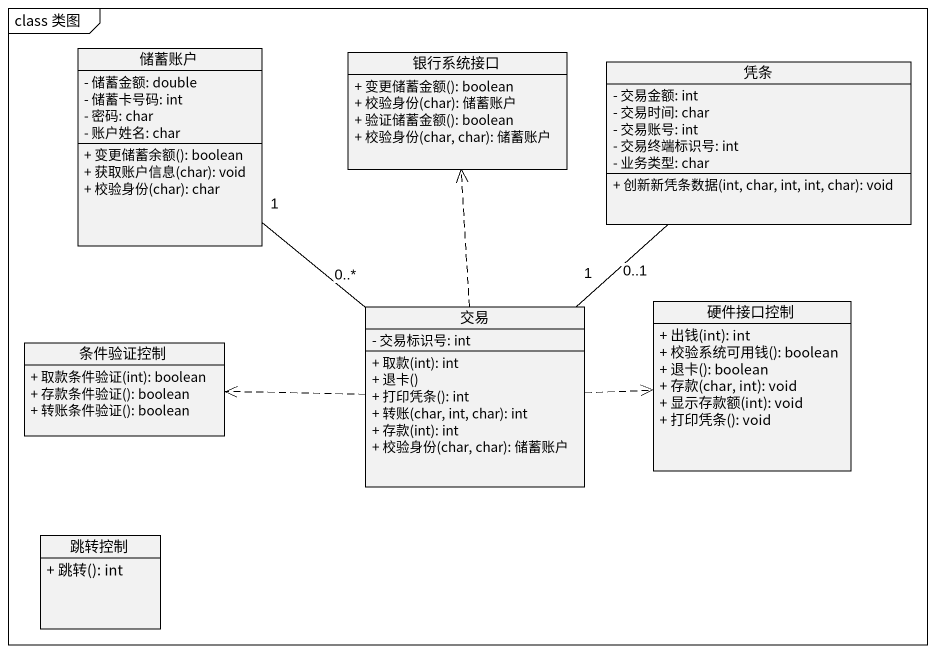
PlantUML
@startuml
mainframe class 类图
hide circle
hide empty members
skinparam classAttributeIconSize 0
class 储蓄账户 {
  - 储蓄金额: double
  - 储蓄卡号码: int
  - 密码: char
  - 账户姓名: char
  + 变更储蓄余额(): boolean
  + 获取账户信息(char): void
  + 校验身份(char): char
}
class 银行系统接口 {
  + 变更储蓄金额(): boolean
  + 校验身份(char): 储蓄账户
  + 验证储蓄金额(): boolean
  + 校验身份(char, char): 储蓄账户
}
class 凭条 {
  - 交易金额: int
  - 交易时间: char
  - 交易账号: int
  - 交易终端标识号: int
  - 业务类型: char
  + 创新新凭条数据(int, char, int, int, char): void
}
class 交易 {
  - 交易标识号: int
  + 取款(int): int
  + 退卡()
  + 打印凭条(): int
  + 转账(char, int, char): int
  + 存款(int): int
  + 校验身份(char, char): 储蓄账户
}
class 硬件接口控制 {
  + 出钱(int): int
  + 校验系统可用钱(): boolean
  + 退卡(): boolean
  + 存款(char, int): void
  + 显示存款额(int): void
  + 打印凭条(): void
}
class 条件验证控制 {
  + 取款条件验证(int): boolean
  + 存款条件验证(): boolean
  + 转账条件验证(): boolean
}
class 跳转控制 {
  + 跳转(): int
}
交易 "0..*" -up- "1" 储蓄账户
交易 .up.> 银行系统接口
交易 "1" -up- "0..1" 凭条
交易 .right.> 硬件接口控制
交易 .left.> 条件验证控制
@enduml
